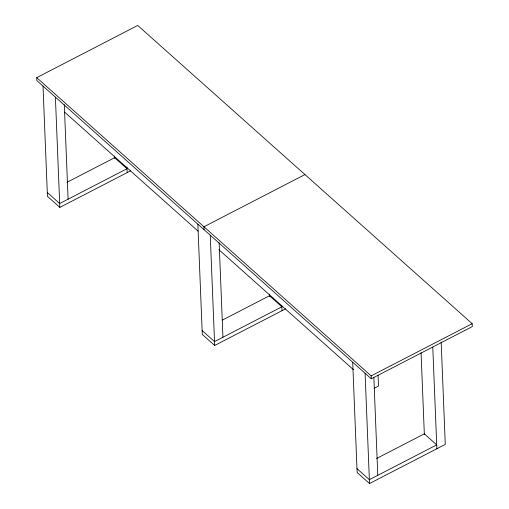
<?xml version="1.0" encoding="UTF-8"?>
<svg xmlns="http://www.w3.org/2000/svg" width="509" height="509" viewBox="0 0 509 509"><rect width="100%" height="100%" fill="white"/><g stroke="black" fill="none" stroke-linecap="round" stroke-linejoin="round"><path stroke-width="0.76" d="M36.705 77.648L137.716 25.45L472.18 323.692L472.295 326.593L371.284 378.785L36.82 80.549L36.705 77.648L371.169 375.884L371.284 378.785M66.927 182.337L114.633 157.688L127.015 168.733L59.674 203.53L47.286 192.485M43.017 86.072L47.445 196.353L59.833 207.398L130.679 170.795M304.948 174.568L203.937 226.766L204.052 229.667M222.478 320.046L269.477 295.761L281.859 306.806L214.518 341.603L202.13 330.557M197.855 224.145L202.289 334.432L214.677 345.477L285.524 308.868M371.169 375.884L472.18 323.692M374.287 388.265L378.492 386.089L378.06 375.254M376.615 458.488L424.315 433.84L436.703 444.885L369.362 479.682L356.974 468.636M352.699 362.217L357.133 472.505L369.521 483.55L445.28 444.402L441.163 341.959M64.662 112.177L198.122 231.181M218.883 249.69L353.526 369.75M432.777 347.106L436.862 448.753M421.064 352.737L424.347 434.533M373.848 377.43L377.78 475.33M365.087 373.262L369.521 483.55M281.827 305.915L282.018 310.681M269.407 294.075L269.503 296.454M219.144 242.755L222.936 337.257M210.242 235.19L214.677 345.477M126.951 167.047L127.174 172.602M114.563 156.002L114.659 158.382M64.299 104.676L68.091 199.184M55.398 97.117L59.833 207.398"/></g></svg>
